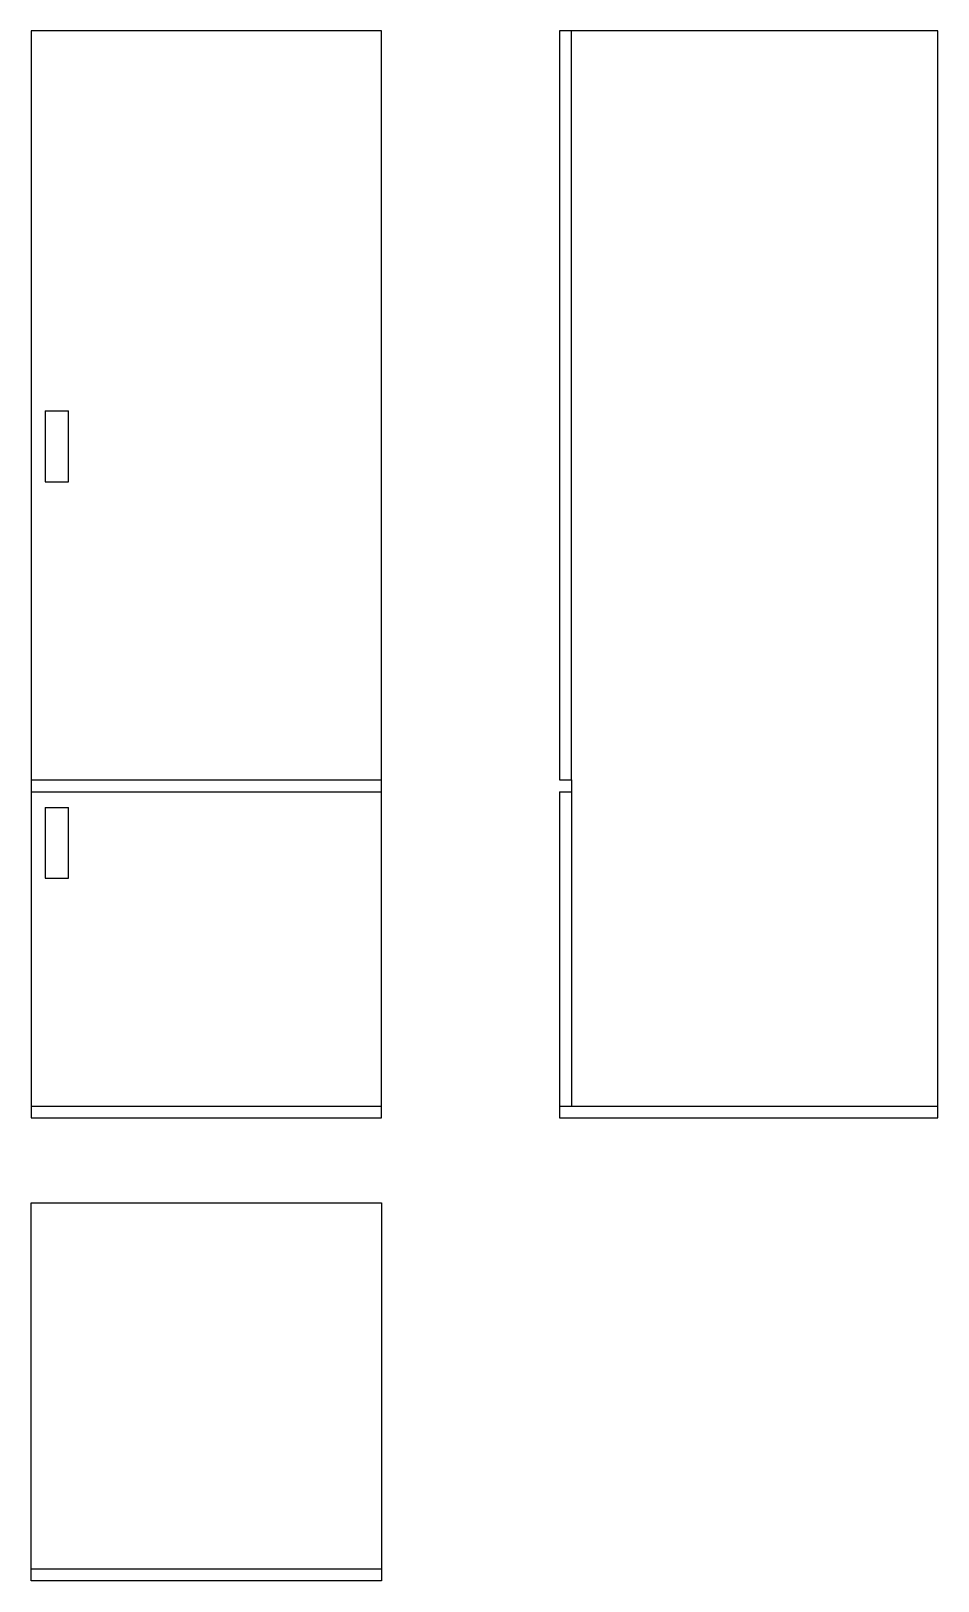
# Model space of a CAD drawing. Header units: millimetres. Extents: x 648 to 802, y 203 to 466.
import ezdxf

# ---------------------------------------------------------------- set-up
doc = ezdxf.new("R2010")
doc.units = ezdxf.units.MM
doc.layers.add('A-FURN', color=8, linetype='Continuous')

msp = doc.modelspace()

# ---------------------------------------------------------------- linework, layer by layer
at = {"layer": 'A-FURN'}
for p, q in [((707.4, 465.77), (647.9, 465.77)), ((647.9, 465.77), (647.9, 281.27)), ((707.4, 281.27), (707.4, 465.77)), ((801.8, 465.77), (737.6, 465.77)), ((737.6, 465.77), (737.6, 338.65)), ((739.6, 338.65), (739.6, 465.77)), ((801.8, 281.27), (801.8, 465.77)), ((650.28, 401.27), (650.28, 389.27)), ((650.28, 401.27), (654.28, 401.27)), ((654.28, 389.27), (654.28, 401.27)), ((650.28, 389.27), (654.28, 389.27)), ((647.9, 338.65), (707.4, 338.65)), ((737.6, 338.65), (739.6, 338.65)), ((739.6, 338.65), (739.6, 336.65)), ((647.9, 336.65), (707.4, 336.65)), ((737.6, 336.65), (739.6, 336.65)), ((737.6, 336.65), (737.6, 281.27)), ((739.6, 336.65), (739.6, 283.27)), ((650.28, 333.95), (650.28, 321.95)), ((650.28, 333.95), (654.28, 333.95)), ((654.28, 321.95), (654.28, 333.95)), ((650.28, 321.95), (654.28, 321.95)), ((647.9, 283.27), (707.4, 283.27)), ((737.6, 283.27), (801.8, 283.27)), ((647.9, 281.27), (707.4, 281.27)), ((737.6, 281.27), (801.8, 281.27)), ((647.9, 266.88), (707.4, 266.88)), ((647.9, 202.68), (647.9, 266.88)), ((707.4, 266.88), (707.4, 202.68)), ((707.4, 204.68), (647.9, 204.68)), ((707.4, 202.68), (647.9, 202.68))]:
    msp.add_line(p, q, dxfattribs=at)

doc.saveas('drawing.dxf')
